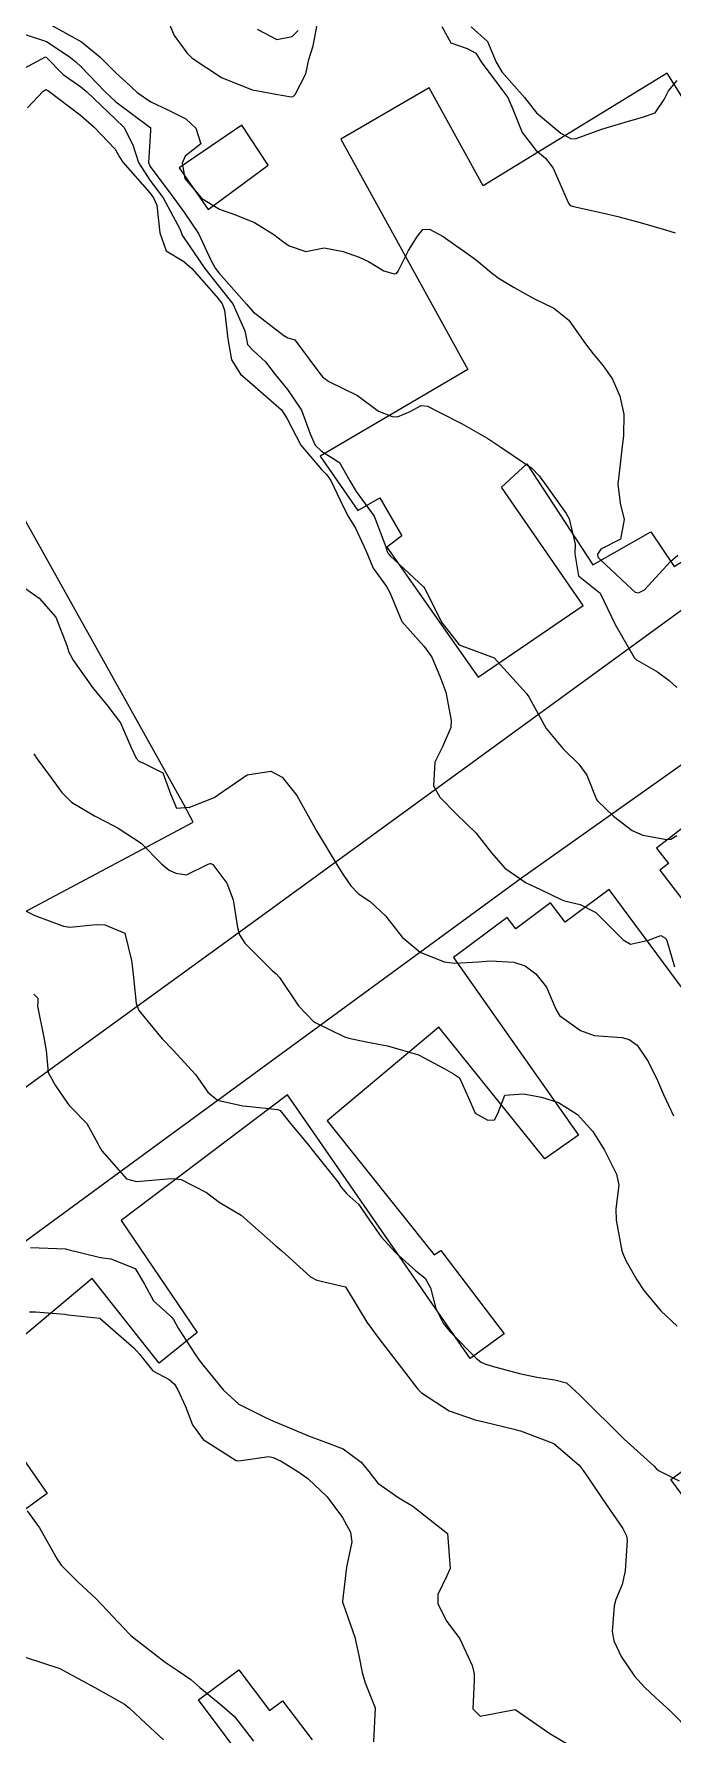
# Model space of a CAD drawing. Header units: metres. Extents: x 318500 to 325275, y 7408834 to 7428799.
# Drawn here: x 321485.1 to 321521.6, y 7423307.8 to 7423404.9 of the extents above; entities that cross this region are included whole.
import ezdxf

# ---------------------------------------------------------------- set-up
doc = ezdxf.new("R2010")
doc.units = ezdxf.units.M
doc.header["$MEASUREMENT"] = 0
for name, color, linetype in [('Curvas de Nivel 1m', 11, 'Continuous'), ('Curvas de Nivel 5m', 15, 'Continuous'), ('Edificações', 30, 'Continuous'), ('Vias Primárias', 230, 'Continuous')]:
    doc.layers.add(name, color=color, linetype=linetype)

msp = doc.modelspace()

# ---------------------------------------------------------------- linework, layer by layer
at = {"layer": 'Curvas de Nivel 1m', "flags": 128}
for points, elevation in [([(321492.808, 7423405.555), (321493.112, 7423404.833), (321493.823, 7423403.846), (321494.139, 7423403.537), (321495.804, 7423402.427), (321497.551, 7423401.736), (321497.793, 7423401.681), (321498.915, 7423401.473), (321499.788, 7423401.33), (321499.897, 7423401.35), (321500.015, 7423401.458), (321500.622, 7423402.638), (321500.797, 7423403.45), (321501.037, 7423404.239), (321501.261, 7423405.446)], 789), ([(321484.613, 7423404.883), (321485.822, 7423404.48), (321487.115, 7423403.63), (321487.5, 7423403.317), (321487.804, 7423403.031), (321489.167, 7423401.606), (321489.782, 7423401.039), (321491.73, 7423399.601), (321491.76, 7423399.585), (321491.758, 7423399.403), (321491.642, 7423397.571), (321491.737, 7423397.351), (321493.082, 7423395.549), (321493.697, 7423394.698), (321494.507, 7423393.532), (321495.229, 7423391.959), (321495.471, 7423391.522), (321495.657, 7423391.291), (321497.239, 7423389.496), (321497.623, 7423389.052), (321499.371, 7423387.696), (321499.602, 7423387.579), (321499.996, 7423387.456), (321501.194, 7423385.834), (321501.497, 7423385.441), (321501.579, 7423385.344), (321501.935, 7423385.074), (321503.563, 7423384.283), (321504.775, 7423383.392), (321505.546, 7423383.087), (321505.858, 7423383.064), (321506.573, 7423383.37), (321507.201, 7423383.718), (321507.555, 7423383.663), (321508.185, 7423383.35), (321509.54, 7423382.658), (321511.004, 7423381.832), (321511.523, 7423381.485), (321511.799, 7423381.297), (321513.509, 7423380.14), (321513.934, 7423379.704), (321514.234, 7423379.269), (321515.474, 7423377.542), (321515.644, 7423377.247), (321515.991, 7423375.785), (321515.963, 7423375.242), (321516.177, 7423373.988), (321517.128, 7423373.224), (321517.417, 7423373.006), (321518.276, 7423371.211), (321519.362, 7423369.328), (321519.487, 7423369.198), (321520.683, 7423368.51), (321521.348, 7423368.015), (321521.79, 7423367.609)], 791), ([(321497.837, 7423405.196), (321498.967, 7423404.608), (321499.833, 7423404.767), (321500.182, 7423405.111)], 788), ([(321508.385, 7423405.352), (321508.889, 7423404.403), (321509.828, 7423404.092), (321510.314, 7423403.815), (321510.634, 7423403.318), (321511.797, 7423401.752), (321512.141, 7423401.296), (321512.44, 7423400.633), (321512.962, 7423399.288), (321513.75, 7423398.287), (321514.297, 7423397.824), (321514.732, 7423397.265), (321515.533, 7423395.432), (321515.602, 7423395.252), (321515.708, 7423395.121), (321515.891, 7423395.064), (321517.702, 7423394.661), (321518.427, 7423394.491), (321519.694, 7423394.15), (321521.136, 7423393.73), (321521.686, 7423393.572)], 789), ([(321510.057, 7423405.328), (321510.992, 7423404.478), (321511.481, 7423403.305), (321511.812, 7423402.762), (321513.104, 7423401.287), (321513.777, 7423400.406), (321515.176, 7423399.259), (321515.547, 7423399.043), (321515.757, 7423398.937), (321516.054, 7423398.95), (321516.823, 7423399.239), (321517.512, 7423399.484), (321517.765, 7423399.55), (321519.038, 7423399.944), (321519.774, 7423400.144), (321520.555, 7423400.412), (321521.071, 7423401.181), (321521.307, 7423401.668), (321521.806, 7423402.252)], 788), ([(321483.799, 7423402.554), (321485.765, 7423403.606), (321485.809, 7423403.59), (321486.774, 7423402.61), (321487.793, 7423401.893), (321488.13, 7423401.617), (321489.767, 7423400.052), (321490.236, 7423399.593), (321490.759, 7423398.594), (321491.079, 7423397.58), (321491.725, 7423396.575), (321492.475, 7423395.559), (321493.442, 7423393.785), (321493.519, 7423393.542), (321493.561, 7423393.424), (321493.677, 7423393.266), (321494.85, 7423391.528), (321495.645, 7423390.546), (321496.447, 7423389.508), (321497.139, 7423387.965), (321497.231, 7423387.496), (321497.3, 7423387.198), (321497.594, 7423386.859), (321498.313, 7423386.205), (321498.868, 7423385.471), (321499.567, 7423384.616), (321500.372, 7423383.452), (321500.875, 7423382.101), (321501.154, 7423381.444), (321501.517, 7423381.099), (321502.534, 7423380.448), (321503.14, 7423379.415), (321503.491, 7423378.792), (321504.516, 7423377.394), (321505.186, 7423375.642), (321505.269, 7423375.383), (321505.321, 7423375.263), (321505.437, 7423375.122), (321507.336, 7423373.361), (321507.419, 7423373.268), (321508.37, 7423371.345), (321509.371, 7423370.056), (321511.36, 7423369.3), (321513.198, 7423367.281), (321513.337, 7423367.086), (321514.333, 7423365.265), (321515.293, 7423364.126), (321516.194, 7423363.236), (321516.653, 7423362.608), (321517.215, 7423361.221), (321517.259, 7423361.151), (321518.183, 7423360.273), (321519.234, 7423359.446), (321519.854, 7423359.191), (321521.227, 7423358.941), (321521.439, 7423358.955), (321521.794, 7423359.162)], 792), ([(321484.734, 7423400.707), (321485.637, 7423401.652), (321485.791, 7423401.738), (321485.857, 7423401.715), (321485.955, 7423401.648), (321487.77, 7423400.276), (321488.519, 7423399.612), (321489.747, 7423398.332), (321490.013, 7423397.866), (321490.184, 7423397.593), (321491.714, 7423395.856), (321491.933, 7423395.567), (321492.129, 7423395.138), (321492.293, 7423393.561), (321492.651, 7423392.537), (321493.664, 7423391.927), (321494.109, 7423391.536), (321495.634, 7423389.79), (321495.84, 7423389.517), (321495.99, 7423389.149), (321496.175, 7423387.511), (321496.387, 7423386.307), (321496.903, 7423385.5), (321497.571, 7423384.913), (321499.236, 7423383.465), (321499.543, 7423382.986), (321500.345, 7423381.452), (321501.506, 7423380.047), (321501.82, 7423379.752), (321502.04, 7423379.432), (321502.558, 7423378.35), (321503.011, 7423377.417), (321503.46, 7423376.715), (321504.07, 7423375.401), (321504.463, 7423374.428), (321505.225, 7423373.383), (321505.415, 7423373.038), (321506.101, 7423371.373), (321507.369, 7423369.947), (321507.81, 7423369.353), (321508.27, 7423368.267), (321508.602, 7423367.341), (321508.922, 7423365.73), (321508.893, 7423365.336), (321508.417, 7423364.22), (321507.989, 7423363.349), (321507.913, 7423361.996), (321508.262, 7423361.345), (321509.245, 7423360.356), (321510.322, 7423359.314), (321511.213, 7423358.174), (321511.981, 7423357.292), (321513.192, 7423356.472), (321514.003, 7423356.083), (321515.183, 7423355.509), (321515.372, 7423355.438), (321516.272, 7423355.234), (321517.173, 7423354.768), (321518.721, 7423353.204), (321519.146, 7423352.962), (321520.171, 7423353.185), (321520.871, 7423353.458), (321521.152, 7423353.301), (321521.227, 7423353.169), (321521.651, 7423351.678)], 793), ([(321484.058, 7423373.67), (321485.406, 7423372.713), (321486.355, 7423371.636), (321486.983, 7423370.009), (321487.107, 7423369.624), (321487.188, 7423369.452), (321487.356, 7423369.182), (321488.452, 7423367.609), (321489.324, 7423366.55), (321490.049, 7423365.589), (321490.644, 7423364.225), (321490.941, 7423363.575), (321491.104, 7423363.398), (321491.278, 7423363.326), (321492.461, 7423362.741), (321492.899, 7423361.545), (321493.248, 7423360.734), (321494, 7423360.781), (321495.256, 7423361.271), (321495.423, 7423361.352), (321495.637, 7423361.514), (321497.271, 7423362.621), (321498.633, 7423362.829), (321499.27, 7423362.494), (321500.11, 7423361.451), (321501.23, 7423359.44), (321502.452, 7423357.421), (321502.74, 7423356.962), (321503.189, 7423356.292), (321503.625, 7423355.844), (321504.283, 7423355.393), (321505.168, 7423354.577), (321506.119, 7423353.37), (321507.137, 7423352.513), (321508.507, 7423351.961), (321509.128, 7423351.871), (321510.477, 7423351.963), (321511.131, 7423352.017), (321512.486, 7423351.93), (321513.127, 7423351.727), (321513.747, 7423351.271), (321514.35, 7423350.499), (321514.894, 7423349.253), (321515.095, 7423348.884), (321516.285, 7423348.029), (321517.078, 7423347.747), (321518.646, 7423347.635), (321519.075, 7423347.516), (321519.517, 7423347.193), (321520.147, 7423346.27), (321520.681, 7423345.176), (321521.038, 7423344.384), (321521.6, 7423343.161)], 794), ([(321483.334, 7423355.521), (321485.164, 7423354.599), (321486.797, 7423353.984), (321487.155, 7423353.936), (321488.668, 7423354.094), (321489.157, 7423354.073), (321490.296, 7423353.583), (321490.675, 7423352.029), (321490.725, 7423351.576), (321490.774, 7423351.233), (321490.948, 7423349.572), (321491.094, 7423349.176), (321492.429, 7423347.55), (321493.061, 7423346.912), (321494.324, 7423345.527), (321495.03, 7423344.518), (321495.581, 7423344.067), (321497.022, 7423343.735), (321497.248, 7423343.713), (321499.021, 7423343.534), (321499.152, 7423343.459), (321499.821, 7423342.639), (321500.807, 7423341.442), (321500.987, 7423341.23), (321502.42, 7423339.418), (321502.635, 7423339.093), (321502.953, 7423338.721), (321503.652, 7423338.101), (321504.115, 7423337.392), (321504.923, 7423336.252), (321505.733, 7423335.372), (321506.9, 7423334.324), (321507.439, 7423333.896), (321507.731, 7423333.347), (321508.046, 7423332.168), (321508.462, 7423331.336), (321508.853, 7423330.841), (321510.358, 7423329.307), (321510.619, 7423329.094), (321510.827, 7423329), (321511.249, 7423328.873), (321512.822, 7423328.455), (321513.792, 7423328.238), (321514.819, 7423328.103), (321515.493, 7423327.916), (321516.259, 7423327.228), (321516.802, 7423326.668), (321518.291, 7423325.205), (321518.773, 7423324.733), (321520.488, 7423323.174), (321520.615, 7423323.038), (321520.748, 7423322.921), (321521.916, 7423322.327)], 796), ([(321485.105, 7423350.107), (321485.34, 7423349.884), (321485.327, 7423349.647), (321485.32, 7423349.424), (321485.675, 7423347.641), (321485.806, 7423346.891), (321485.929, 7423345.637), (321486.313, 7423344.911), (321487.023, 7423343.882), (321487.133, 7423343.731), (321487.242, 7423343.617), (321488.125, 7423342.721), (321488.758, 7423341.593), (321488.827, 7423341.432), (321488.984, 7423341.16), (321490.382, 7423339.576), (321490.958, 7423339.414), (321492.494, 7423339.547), (321492.961, 7423339.59), (321493.513, 7423339.534), (321494.953, 7423338.789), (321495.675, 7423338.237), (321496.94, 7423337.49), (321498.914, 7423335.748), (321499.255, 7423335.457), (321500.895, 7423333.972), (321501.245, 7423333.786), (321502.89, 7423333.41), (321504.094, 7423331.391), (321504.845, 7423330.377), (321505.615, 7423329.372), (321506.814, 7423327.8), (321507.013, 7423327.558), (321507.225, 7423327.354), (321508.795, 7423326.316), (321510.285, 7423325.81), (321510.786, 7423325.705), (321512.51, 7423325.283), (321512.779, 7423325.211), (321512.865, 7423325.192), (321514.768, 7423324.46), (321516.221, 7423323.228), (321516.45, 7423322.927), (321516.743, 7423322.485), (321517.604, 7423321.211), (321518.706, 7423319.601), (321518.915, 7423319.197), (321518.962, 7423318.93), (321518.847, 7423317.197), (321518.662, 7423316.405), (321518.31, 7423315.547), (321518.213, 7423315.204), (321518.109, 7423313.724), (321518.189, 7423313.204), (321518.607, 7423312.307), (321519.367, 7423311.188), (321519.953, 7423310.548), (321520.578, 7423309.965), (321520.993, 7423309.583), (321521.442, 7423309.157), (321522.554, 7423308.047)], 797), ([(321484.91, 7423335.65), (321486.909, 7423335.567), (321486.97, 7423335.558), (321488.902, 7423335.084), (321489.491, 7423334.994), (321490.893, 7423334.456), (321491.411, 7423333.562), (321491.921, 7423332.605), (321492.862, 7423331.759), (321492.985, 7423331.662), (321493.064, 7423331.537), (321493.338, 7423331.047), (321494.329, 7423329.518), (321494.535, 7423329.223), (321494.823, 7423328.847), (321495.933, 7423327.499), (321496.798, 7423326.715), (321498.317, 7423325.937), (321498.784, 7423325.743), (321499.454, 7423325.45), (321500.772, 7423324.891), (321501.601, 7423324.588), (321502.761, 7423324.147), (321503.772, 7423323.395), (321504.213, 7423322.857), (321504.738, 7423322.204), (321505.933, 7423321.368), (321506.723, 7423320.88), (321508.7, 7423319.33), (321508.853, 7423317.327), (321508.666, 7423316.914), (321508.151, 7423315.839), (321508.149, 7423315.335), (321508.635, 7423314.352), (321509.406, 7423313.318), (321510.11, 7423311.794), (321510.231, 7423311.305), (321510.223, 7423310.942), (321510.158, 7423309.306), (321510.564, 7423308.891), (321512.57, 7423309.27), (321514.55, 7423307.917), (321515.665, 7423307.233)], 798), ([(321484.863, 7423331.979), (321485.189, 7423331.971), (321486.862, 7423331.834), (321487.059, 7423331.814), (321488.86, 7423331.606), (321488.896, 7423331.59), (321490.835, 7423329.903), (321491.127, 7423329.566), (321491.884, 7423328.617), (321492.816, 7423328.114), (321493.124, 7423327.846), (321493.321, 7423327.532), (321493.749, 7423326.573), (321494.162, 7423325.519), (321494.768, 7423324.692), (321496.653, 7423323.491), (321496.75, 7423323.471), (321496.935, 7423323.487), (321498.507, 7423323.711), (321498.753, 7423323.668), (321499.22, 7423323.453), (321500.161, 7423322.855), (321500.74, 7423322.472), (321501.843, 7423321.419), (321502.712, 7423320.241), (321503.166, 7423319.403), (321503.251, 7423318.842), (321502.947, 7423317.406), (321502.709, 7423315.468), (321502.714, 7423315.409), (321502.754, 7423315.303), (321503.411, 7423313.398), (321503.643, 7423312.356), (321503.838, 7423311.391), (321504.003, 7423310.808), (321504.57, 7423309.38), (321504.484, 7423307.438)], 799), ([(321484.599, 7423312.265), (321486.59, 7423311.62), (321487.888, 7423310.906), (321488.579, 7423310.536), (321490.273, 7423309.573), (321490.567, 7423309.348), (321491.485, 7423308.487), (321492.494, 7423307.541)], 801)]:
    msp.add_lwpolyline(points, dxfattribs=dict(at, elevation=elevation))
at = {"layer": 'Curvas de Nivel 5m', "flags": 128}
for points, elevation in [([(321486.032, 7423405.452), (321487.823, 7423404.476), (321488.866, 7423403.609), (321489.801, 7423402.687), (321490.373, 7423402.169), (321490.99, 7423401.582), (321491.782, 7423401.045), (321492.751, 7423400.58), (321493.768, 7423400.08), (321494.344, 7423399.534), (321494.636, 7423398.646), (321493.744, 7423397.946), (321493.562, 7423397.543), (321493.727, 7423396.668), (321494.697, 7423395.53), (321495.701, 7423394.912), (321496.618, 7423394.584), (321497.69, 7423394.16), (321498.791, 7423393.473), (321499.297, 7423393.087), (321499.674, 7423392.827), (321500.628, 7423392.492), (321501.673, 7423392.702), (321502.743, 7423392.496), (321503.668, 7423392.178), (321504.188, 7423391.925), (321505.066, 7423391.389), (321505.658, 7423391.22), (321505.789, 7423391.248), (321505.891, 7423391.378), (321506.488, 7423392.556), (321506.99, 7423393.367), (321507.294, 7423393.756), (321507.686, 7423393.769), (321508.465, 7423393.348), (321509.181, 7423392.844), (321509.672, 7423392.501), (321510.355, 7423392.007), (321511.189, 7423391.307), (321511.655, 7423390.957), (321512.5, 7423390.438), (321513.638, 7423389.824), (321514.776, 7423389.263), (321515.62, 7423388.587), (321516.583, 7423387.235), (321517.016, 7423386.65), (321517.588, 7423385.972), (321518.12, 7423385.215), (321518.538, 7423384.237), (321518.759, 7423383.208), (321518.742, 7423381.998), (321518.651, 7423381.209), (321518.539, 7423380.181), (321518.418, 7423379.211), (321518.55, 7423378.143), (321518.789, 7423377.207), (321518.582, 7423376.08), (321517.444, 7423375.508), (321517.263, 7423375.223), (321517.276, 7423375.06), (321517.437, 7423374.895), (321519.237, 7423373.202), (321519.418, 7423373.049), (321519.606, 7423373.009), (321519.939, 7423373.192), (321521.436, 7423374.801), (321521.845, 7423375.164)], 790), ([(321485.106, 7423363.829), (321485.219, 7423363.651), (321485.245, 7423363.616), (321485.279, 7423363.566), (321486.083, 7423362.453), (321486.697, 7423361.628), (321487.252, 7423361.071), (321488.555, 7423360.293), (321489.235, 7423359.939), (321489.912, 7423359.59), (321491.217, 7423358.724), (321492.388, 7423357.552), (321492.833, 7423357.182), (321493.195, 7423357.013), (321493.816, 7423356.912), (321495.044, 7423357.522), (321495.156, 7423357.565), (321495.201, 7423357.566), (321495.311, 7423357.518), (321496.119, 7423356.436), (321496.478, 7423355.501), (321496.731, 7423353.922), (321496.841, 7423353.495), (321497.143, 7423353.017), (321498.704, 7423351.466), (321498.931, 7423351.275), (321499.116, 7423351.061), (321500.201, 7423349.449), (321501.086, 7423348.52), (321502.823, 7423347.665), (321503.073, 7423347.598), (321504.07, 7423347.395), (321505.067, 7423347.204), (321505.285, 7423347.16), (321507.059, 7423346.638), (321508.514, 7423345.872), (321509.043, 7423345.562), (321509.392, 7423345.325), (321509.896, 7423344.184), (321510.292, 7423343.311), (321511.014, 7423342.923), (321511.383, 7423342.927), (321511.568, 7423343.295), (321511.969, 7423344.352), (321513.037, 7423344.426), (321514.073, 7423344.226), (321515.03, 7423343.92), (321516.124, 7423343.233), (321517.006, 7423342.269), (321517.67, 7423341.213), (321518.353, 7423339.829), (321518.486, 7423339.205), (321518.307, 7423337.849), (321518.322, 7423337.206), (321518.658, 7423335.458), (321518.743, 7423335.202), (321518.907, 7423334.865), (321519.504, 7423333.799), (321519.903, 7423333.185), (321520.873, 7423332.026), (321521.805, 7423331.156)], 795), ([(321484.714, 7423320.608), (321485.418, 7423319.639), (321486.434, 7423317.864), (321486.58, 7423317.621), (321486.618, 7423317.569), (321486.669, 7423317.52), (321487.622, 7423316.568), (321488.65, 7423315.59), (321490.564, 7423313.571), (321490.619, 7423313.523), (321490.831, 7423313.353), (321492.597, 7423311.975), (321493.281, 7423311.53), (321494.059, 7423310.992), (321494.58, 7423310.541), (321495.821, 7423309.497), (321496.561, 7423308.87), (321497.638, 7423307.474)], 800)]:
    msp.add_lwpolyline(points, dxfattribs=dict(at, elevation=elevation))
at = {"layer": 'Edificações'}
for points in [[(321503.592, 7423377.723), (321504.84, 7423378.445), (321506.093, 7423376.277), (321505.252, 7423375.621), (321510.455, 7423368.209), (321516.441, 7423372.3), (321511.792, 7423379.049), (321513.231, 7423380.376), (321516.994, 7423374.623), (321520.315, 7423376.504), (321521.643, 7423374.513), (321530.498, 7423380.044), (321534.389, 7423382.711), (321522.546, 7423401.409), (321522.163, 7423401.201), (321521.233, 7423402.677), (321510.744, 7423396.25), (321507.665, 7423401.845), (321502.626, 7423398.907), (321509.859, 7423385.764), (321501.43, 7423380.811)], [(321496.964, 7423399.72), (321493.387, 7423397.279), (321495.04, 7423394.888), (321498.466, 7423397.422)]]:
    msp.add_lwpolyline(points, close=True, dxfattribs=at)
for points in [[(321480.783, 7423352.793), (321494.198, 7423359.927), (321493.662, 7423360.936), (321482.968, 7423380.05)], [(321523.316, 7423360.51), (321520.632, 7423358.451), (321521.307, 7423357.571), (321520.817, 7423357.195), (321524.648, 7423352.201)], [(321522.174, 7423350.359), (321517.919, 7423356.074), (321515.422, 7423354.215), (321514.59, 7423355.331), (321512.595, 7423353.846), (321512.116, 7423354.49), (321509.039, 7423352.198), (321516.181, 7423342.059), (321514.251, 7423340.708), (321508.204, 7423348.231), (321501.833, 7423342.887), (321507.946, 7423335.229), (321508.332, 7423335.486), (321511.934, 7423330.728), (321510.004, 7423329.313), (321499.576, 7423344.366), (321490.086, 7423337.185), (321494.418, 7423330.793), (321492.252, 7423329.041), (321488.436, 7423333.886), (321481.419, 7423327.998), (321485.855, 7423321.606), (321482.863, 7423319.441)], [(321523.588, 7423319.498), (321521.452, 7423322.403), (321527.136, 7423326.582)], [(321497.599, 7423305.69), (321494.502, 7423309.821), (321496.803, 7423311.547), (321498.552, 7423309.213), (321499.298, 7423309.773), (321500.975, 7423307.537)]]:
    msp.add_lwpolyline(points, dxfattribs=at)
at = {"layer": 'Vias Primárias'}
for points in [[(323715.644, 7420145.548, 0), (323709.04, 7420132.939)], [(323831.088, 7420001.787, 0), (323833.844, 7420008.443, 0.220888)], [(321586.446, 7423409.567), (321577.621, 7423403.384), (321559.583, 7423390.058), (321550.859, 7423384.075), (321533.697, 7423371.428), (321512.918, 7423356.726), (321491.646, 7423341.141), (321472.233, 7423326.919), (321453.116, 7423313.428), (321451.347, 7423311.957, 0.342997), (321450.24, 7423306.915), (321460.041, 7423292.884), (321470.102, 7423279.082), (321479.142, 7423266.923, 0.427775), (321483.932, 7423267.102), (321536.154, 7423305.643), (321583.197, 7423339.804), (321618.879, 7423365.929), (321628.892, 7423373.293, 0.167631)]]:
    msp.add_lwpolyline(points, format="xyb", dxfattribs=at)
msp.add_lwpolyline([(321441.27, 7423313.606), (321461.319, 7423327.877), (321497.242, 7423353.947), (321523.553, 7423373.126), (321548.389, 7423391.24), (321572.58, 7423408.564)], dxfattribs=at)

doc.saveas('drawing.dxf')
